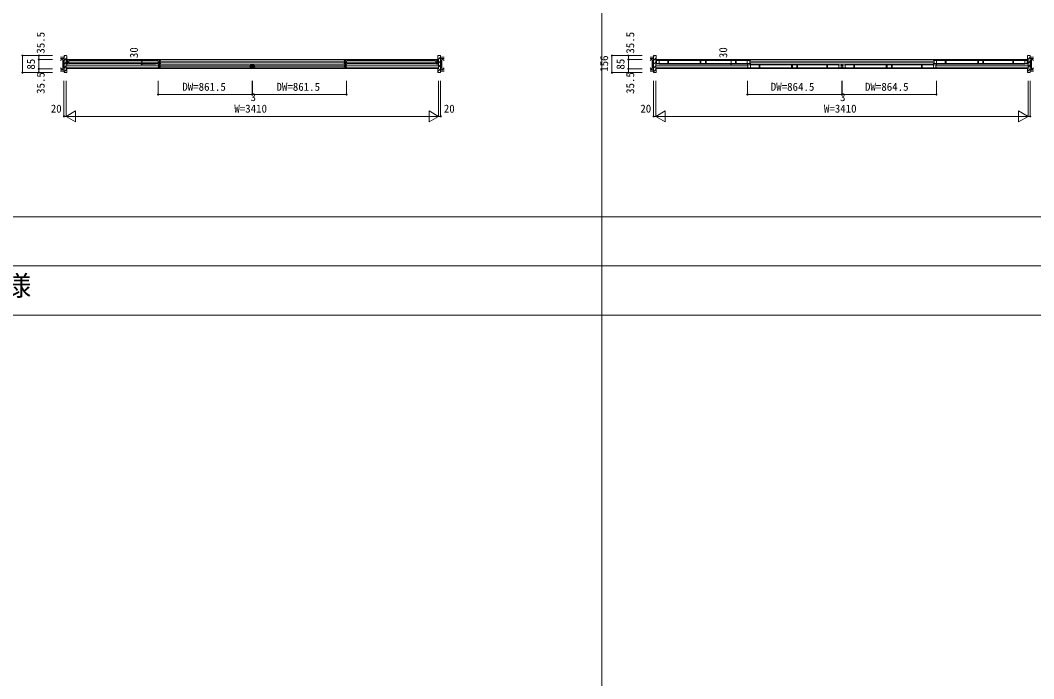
# Model space of a CAD drawing. Units: millimetres, scale not verified. Extents: x -21040 to 6475, y -14850 to 5150.
# Drawn here: x -15551 to -6269, y -6080 to -51 of the extents above; entities that cross this region are included whole.
import ezdxf
from ezdxf.enums import TextEntityAlignment as Align

# ---------------------------------------------------------------- set-up
doc = ezdxf.new("R2010")
doc.units = ezdxf.units.MM
doc.header["$LTSCALE"] = 50
doc.layers.add('0-0_0', color=7, linetype='Continuous')
for name, color, linetype, lineweight in [('0-1_YKK_F1', 7, 'Continuous', 9), ('0-2_YKK_N1', 2, 'Continuous', 9), ('0-3_YKK_Z1', 7, 'Continuous', 9), ('0-5_YKK_B1', 4, 'Continuous', 9), ('0-7_YKK_B2', 5, 'Continuous', 9)]:
    doc.layers.add(name, color=color, linetype=linetype, lineweight=lineweight)
doc.styles.add('ＭＳ ゴシック', font='')
doc.styles.get('ＭＳ ゴシック').set_extended_font_data('MS Gothic')

msp = doc.modelspace()

# ---------------------------------------------------------------- linework, layer by layer
at = {"layer": '0-1_YKK_F1'}
for p, q in [((-10225, -14850), (-10225, 4650)), ((-21025, -1850), (5975, -1850)), ((-21025, -2300), (5975, -2300)), ((-21025, -2750), (5975, -2750))]:
    msp.add_line(p, q, dxfattribs=at)
at = {"layer": '0-2_YKK_N1'}
for p, q in [((-15256.81, -374.5), (-15531.81, -374.5)), ((-15381.81, -410), (-15381.81, -495)), ((-14313.25, -418.5), (-14438.25, -418.5)), ((-9856.81, -374.5), (-10131.81, -374.5)), ((-9981.81, -410), (-9981.81, -495)), ((-8916.25, -418.5), (-9041.25, -418.5)), ((-15256.81, -495), (-15381.81, -495)), ((-15381.81, -530.5), (-15381.81, -495)), ((-9856.81, -495), (-9981.81, -495)), ((-9981.81, -530.5), (-9981.81, -495)), ((-15151, -605.5), (-15151, -930.5)), ((-15131, -605.5), (-15131, -930.5)), ((-14289, -605.5), (-14289, -730.5)), ((-13427.5, -605.5), (-13427.5, -730.5)), ((-13424.5, -605.5), (-13424.5, -730.5)), ((-12563, -605.5), (-12563, -730.5)), ((-11701, -605.5), (-11701, -930.5)), ((-9751, -605.5), (-9751, -930.5)), ((-9731, -605.5), (-9731, -930.5)), ((-8892, -605.5), (-8892, -730.5)), ((-8027.5, -605.5), (-8027.5, -730.5)), ((-8024.5, -605.5), (-8024.5, -730.5)), ((-7160, -605.5), (-7160, -730.5)), ((-6301, -605.5), (-6301, -930.5)), ((-13427.5, -730.5), (-14289, -730.5)), ((-13427.5, -730.5), (-13424.5, -730.5)), ((-13424.5, -730.5), (-12563, -730.5)), ((-8027.5, -730.5), (-8892, -730.5)), ((-8027.5, -730.5), (-8024.5, -730.5)), ((-8024.5, -730.5), (-7160, -730.5)), ((-15044.4, -880.5), (-15044.4, -980.5)), ((-11807.6, -880.5), (-11807.6, -980.5)), ((-9644.4, -880.5), (-9644.4, -980.5)), ((-6407.6, -880.5), (-6407.6, -980.5)), ((-15131, -930.5), (-15151, -930.5)), ((-15131, -930.5), (-11721, -930.5)), ((-11721, -930.5), (-11807.6, -980.5)), ((-11721, -930.5), (-11701, -930.5)), ((-9731, -930.5), (-9751, -930.5)), ((-9731, -930.5), (-6321, -930.5)), ((-6321, -930.5), (-6407.6, -980.5)), ((-6321, -930.5), (-6301, -930.5))]:
    msp.add_line(p, q, dxfattribs=at)
for points in [[(-15256.81, -530.5), (-15531.81, -530.5), (-15531.81, -374.5)], [(-15256.81, -410), (-15381.81, -410), (-15381.81, -374.5)], [(-14313.25, -448.5), (-14438.25, -448.5), (-14438.25, -418.5)], [(-9856.81, -530.5), (-10131.81, -530.5), (-10131.81, -374.5)], [(-9856.81, -410), (-9981.81, -410), (-9981.81, -374.5)], [(-8916.25, -448.5), (-9041.25, -448.5), (-9041.25, -418.5)], [(-11721, -605.5), (-11721, -930.5), (-11807.6, -880.5)], [(-6321, -605.5), (-6321, -930.5), (-6407.6, -880.5)], [(-15044.4, -880.5), (-15131, -930.5), (-15044.4, -980.5)], [(-9644.4, -880.5), (-9731, -930.5), (-9644.4, -980.5)]]:
    msp.add_lwpolyline(points, dxfattribs=at)
for centre in [(-15531.81, -374.5), (-15381.81, -374.5), (-10131.81, -374.5), (-9981.81, -374.5), (-15381.81, -410), (-14438.25, -418.5), (-14438.25, -448.5), (-9981.81, -410), (-9041.25, -418.5), (-9041.25, -448.5), (-15531.81, -530.5), (-15381.81, -495), (-15381.81, -530.5), (-10131.81, -530.5), (-9981.81, -495), (-9981.81, -530.5), (-14289, -730.5), (-13427.5, -730.5), (-13424.5, -730.5), (-12563, -730.5), (-8892, -730.5), (-8027.5, -730.5), (-8024.5, -730.5), (-7160, -730.5), (-15151, -930.5), (-11701, -930.5), (-9751, -930.5), (-6301, -930.5)]:
    msp.add_circle(centre, 5, dxfattribs=at)
at = {"layer": '0-3_YKK_Z1'}
for p, q in [((-15150.5, -387.5), (-15181.81, -387.5)), ((-15163, -400), (-15181.81, -418.81)), ((-15150.5, -400), (-15181.81, -400)), ((-15150.5, -400), (-15181.81, -400)), ((-11701.5, -387.5), (-11670.19, -387.5)), ((-11701.5, -400), (-11670.19, -400)), ((-11701.5, -400), (-11670.19, -400)), ((-11689, -400), (-11670.19, -418.81)), ((-9750.5, -387.5), (-9781.81, -387.5)), ((-9763, -400), (-9781.81, -418.81)), ((-9750.5, -400), (-9781.81, -400)), ((-9750.5, -400), (-9781.81, -400)), ((-6301.5, -387.5), (-6270.18, -387.5)), ((-6301.5, -400), (-6270.18, -400)), ((-6301.5, -400), (-6270.18, -400)), ((-6289, -400), (-6270.18, -418.81)), ((-15181.81, -486.19), (-15163, -505)), ((-15181.81, -505), (-15150.5, -505)), ((-15181.81, -505), (-15150.5, -505)), ((-15181.81, -517.5), (-15150.5, -517.5)), ((-11670.19, -505), (-11701.5, -505)), ((-11670.19, -505), (-11701.5, -505)), ((-11670.19, -517.5), (-11701.5, -517.5)), ((-11670.19, -486.19), (-11689, -505)), ((-9781.81, -486.19), (-9763, -505)), ((-9781.81, -505), (-9750.5, -505)), ((-9781.81, -505), (-9750.5, -505)), ((-9781.81, -517.5), (-9750.5, -517.5)), ((-6270.18, -505), (-6301.5, -505)), ((-6270.18, -505), (-6301.5, -505)), ((-6270.18, -517.5), (-6301.5, -517.5)), ((-6270.18, -486.19), (-6289, -505))]:
    msp.add_line(p, q, dxfattribs=at)
for points in [[(-15163, -505), (-15163, -400), (-15150.5, -505)], [(-11689, -505), (-11689, -400), (-11701.5, -505)], [(-9763, -505), (-9763, -400), (-9750.5, -505)], [(-6289, -505), (-6289, -400), (-6301.5, -505)]]:
    msp.add_lwpolyline(points, dxfattribs=at)
at = {"layer": '0-5_YKK_B1'}
for p, q in [((-15130, -411), (-11722, -411)), ((-15130, -462.97), (-14289.45, -462.97)), ((-15129, -418.5), (-15114, -418.5)), ((-15129, -428.5), (-15129, -418.5)), ((-15129, -427.25), (-15126.6, -427.25)), ((-15129, -448.5), (-15129, -438.5)), ((-15126.6, -439.75), (-15129, -439.75)), ((-15114, -448.5), (-15129, -448.5)), ((-15126.6, -427.25), (-15126.6, -439.75)), ((-15119.5, -418.5), (-15119.5, -448.5)), ((-15116, -433.5), (-14280.25, -433.5)), ((-15114, -418.5), (-15114, -421.5)), ((-15114, -421.5), (-15107, -426.3)), ((-15107, -440.7), (-15114, -445.5)), ((-15114, -445.5), (-15114, -448.5)), ((-15107, -426.3), (-15107, -428)), ((-15107, -439), (-15107, -440.7)), ((-15104, -420), (-14292.25, -420)), ((-15104, -447), (-14292.25, -447)), ((-14289.25, -456.5), (-14274.25, -456.5)), ((-14289.25, -466.5), (-14289.25, -456.5)), ((-14267.25, -418.5), (-14282.25, -418.5)), ((-14282.25, -448.5), (-14267.25, -448.5)), ((-14279.75, -456.5), (-14279.75, -486.5)), ((-14276.75, -418.5), (-14276.75, -448.5)), ((-14274.25, -456.5), (-14274.25, -459.5)), ((-14274.25, -459.5), (-14267.25, -464.3)), ((-14267.25, -427.25), (-14269.65, -427.25)), ((-14269.65, -427.25), (-14269.65, -439.75)), ((-14269.65, -439.75), (-14267.25, -439.75)), ((-14267.25, -428.5), (-14267.25, -418.5)), ((-14267.25, -448.5), (-14267.25, -438.5)), ((-14267.05, -425), (-12584.95, -425)), ((-12584.95, -442), (-14267.05, -442)), ((-14264.25, -458), (-13452.5, -458)), ((-13427.5, -456.5), (-13442.5, -456.5)), ((-13437, -456.5), (-13437, -486.5)), ((-13427.5, -466.5), (-13427.5, -456.5)), ((-13424.5, -456.5), (-13409.5, -456.5)), ((-13424.5, -466.5), (-13424.5, -456.5)), ((-13415, -456.5), (-13415, -486.5)), ((-13409.5, -456.5), (-13409.5, -459.5)), ((-13409.5, -459.5), (-13402.5, -464.3)), ((-13399.5, -458), (-12587.75, -458)), ((-12584.75, -418.5), (-12569.75, -418.5)), ((-12584.75, -428.5), (-12584.75, -418.5)), ((-12584.75, -427.25), (-12582.35, -427.25)), ((-12584.75, -448.5), (-12584.75, -438.5)), ((-12582.35, -439.75), (-12584.75, -439.75)), ((-12569.75, -448.5), (-12584.75, -448.5)), ((-12582.35, -427.25), (-12582.35, -439.75)), ((-12562.75, -456.5), (-12577.75, -456.5)), ((-12575.25, -418.5), (-12575.25, -448.5)), ((-12572.25, -456.5), (-12572.25, -486.5)), ((-12571.75, -433.5), (-11736, -433.5)), ((-12569.75, -418.5), (-12569.75, -421.5)), ((-12569.75, -421.5), (-12562.75, -426.3)), ((-12562.75, -440.7), (-12569.75, -445.5)), ((-12569.75, -445.5), (-12569.75, -448.5)), ((-12562.75, -426.3), (-12562.75, -428)), ((-12562.75, -439), (-12562.75, -440.7)), ((-12562.75, -466.5), (-12562.75, -456.5)), ((-12562.55, -462.97), (-11722, -462.97)), ((-12559.75, -420), (-11748, -420)), ((-12559.75, -447), (-11748, -447)), ((-11723, -418.5), (-11738, -418.5)), ((-11738, -448.5), (-11723, -448.5)), ((-11732.5, -418.5), (-11732.5, -448.5)), ((-11723, -427.25), (-11725.4, -427.25)), ((-11725.4, -427.25), (-11725.4, -439.75)), ((-11725.4, -439.75), (-11723, -439.75)), ((-11723, -428.5), (-11723, -418.5)), ((-11723, -448.5), (-11723, -438.5)), ((-9730, -411), (-6322, -411)), ((-8892.2, -463), (-9730, -463)), ((-9729, -425.5), (-9723.3, -425.5)), ((-9729, -448.5), (-9729, -438.5)), ((-9729, -441.5), (-9723.3, -441.5)), ((-9725, -448.5), (-9729, -448.5)), ((-9701, -420.1), (-9727.3, -420.1)), ((-9727.3, -446.9), (-9701, -446.9)), ((-8867.5, -419.65), (-9726, -419.65)), ((-9726, -447.35), (-8867.5, -447.35)), ((-9723.3, -420.1), (-9723.3, -446.9)), ((-9701, -446.9), (-9701, -420.1)), ((-8892.5, -418.5), (-9700.63, -418.5)), ((-9700.63, -448.5), (-8892.5, -448.5)), ((-9620.9, -446.9), (-9620.9, -420.1)), ((-9620.9, -420.1), (-9614, -420.1)), ((-9614, -446.9), (-9620.9, -446.9)), ((-9614, -420.1), (-9614, -446.9)), ((-9323.7, -446.9), (-9323.7, -420.1)), ((-9323.7, -420.1), (-9316.8, -420.1)), ((-9316.8, -446.9), (-9323.7, -446.9)), ((-9316.8, -420.1), (-9316.8, -446.9)), ((-9276.7, -446.9), (-9276.7, -420.1)), ((-9276.7, -420.1), (-9269.8, -420.1)), ((-9269.8, -446.9), (-9276.7, -446.9)), ((-9269.8, -420.1), (-9269.8, -446.9)), ((-9001.24, -446.9), (-9001.24, -420.1)), ((-9001.24, -420.1), (-8994.34, -420.1)), ((-8994.34, -446.9), (-9001.24, -446.9)), ((-8994.34, -420.1), (-8994.34, -446.9)), ((-8892.5, -446.9), (-8892.5, -420.1)), ((-8892.5, -420.1), (-8866.2, -420.1)), ((-8866.2, -446.9), (-8892.5, -446.9)), ((-8892, -463.5), (-8886.3, -463.5)), ((-8864, -458.1), (-8890.3, -458.1)), ((-8030.5, -457.65), (-8889, -457.65)), ((-8886.3, -458.1), (-8886.3, -484.9)), ((-8870.2, -420.1), (-8870.2, -446.9)), ((-8864.5, -425.5), (-8870.2, -425.5)), ((-8864.5, -441.5), (-8870.2, -441.5)), ((-8868.5, -448.5), (-8864.5, -448.5)), ((-8864.5, -448.5), (-8864.5, -438.5)), ((-8864.3, -425), (-7187.7, -425)), ((-7187.7, -442), (-8864.3, -442)), ((-8864, -484.9), (-8864, -458.1)), ((-8055.5, -456.5), (-8863.63, -456.5)), ((-8783.9, -484.9), (-8783.9, -458.1)), ((-8783.9, -458.1), (-8777, -458.1)), ((-8777, -458.1), (-8777, -484.9)), ((-8486.7, -484.9), (-8486.7, -458.1)), ((-8486.7, -458.1), (-8479.8, -458.1)), ((-8479.8, -458.1), (-8479.8, -484.9)), ((-8439.7, -484.9), (-8439.7, -458.1)), ((-8439.7, -458.1), (-8432.8, -458.1)), ((-8432.8, -458.1), (-8432.8, -484.9)), ((-8164.24, -484.9), (-8164.24, -458.1)), ((-8164.24, -458.1), (-8157.34, -458.1)), ((-8157.34, -458.1), (-8157.34, -484.9)), ((-8055.5, -484.9), (-8055.5, -458.1)), ((-8055.5, -458.1), (-8029.2, -458.1)), ((-8033.2, -458.1), (-8033.2, -484.9)), ((-8027.5, -463.5), (-8033.2, -463.5)), ((-8024.5, -463.5), (-8018.8, -463.5)), ((-7996.5, -458.1), (-8022.8, -458.1)), ((-7163, -457.65), (-8021.5, -457.65)), ((-8018.8, -458.1), (-8018.8, -484.9)), ((-7996.5, -484.9), (-7996.5, -458.1)), ((-7188, -456.5), (-7996.13, -456.5)), ((-7916.4, -484.9), (-7916.4, -458.1)), ((-7916.4, -458.1), (-7909.5, -458.1)), ((-7909.5, -458.1), (-7909.5, -484.9)), ((-7619.2, -484.9), (-7619.2, -458.1)), ((-7619.2, -458.1), (-7612.3, -458.1)), ((-7612.3, -458.1), (-7612.3, -484.9)), ((-7572.2, -484.9), (-7572.2, -458.1)), ((-7572.2, -458.1), (-7565.3, -458.1)), ((-7565.3, -458.1), (-7565.3, -484.9)), ((-7296.74, -484.9), (-7296.74, -458.1)), ((-7296.74, -458.1), (-7289.84, -458.1)), ((-7289.84, -458.1), (-7289.84, -484.9)), ((-7188, -484.9), (-7188, -458.1)), ((-7188, -458.1), (-7161.7, -458.1)), ((-7187.5, -425.5), (-7181.8, -425.5)), ((-7187.5, -448.5), (-7187.5, -438.5)), ((-7187.5, -441.5), (-7181.8, -441.5)), ((-7183.5, -448.5), (-7187.5, -448.5)), ((-7159.5, -420.1), (-7185.8, -420.1)), ((-7185.8, -446.9), (-7159.5, -446.9)), ((-6326, -419.65), (-7184.5, -419.65)), ((-7184.5, -447.35), (-6326, -447.35)), ((-7181.8, -420.1), (-7181.8, -446.9)), ((-7165.7, -458.1), (-7165.7, -484.9)), ((-7160, -463.5), (-7165.7, -463.5)), ((-7159.8, -463), (-6322, -463)), ((-7159.5, -446.9), (-7159.5, -420.1)), ((-6351, -418.5), (-7159.13, -418.5)), ((-7159.13, -448.5), (-6351, -448.5)), ((-7079.4, -446.9), (-7079.4, -420.1)), ((-7079.4, -420.1), (-7072.5, -420.1)), ((-7072.5, -446.9), (-7079.4, -446.9)), ((-7072.5, -420.1), (-7072.5, -446.9)), ((-6782.2, -446.9), (-6782.2, -420.1)), ((-6782.2, -420.1), (-6775.3, -420.1)), ((-6775.3, -446.9), (-6782.2, -446.9)), ((-6775.3, -420.1), (-6775.3, -446.9)), ((-6735.2, -446.9), (-6735.2, -420.1)), ((-6735.2, -420.1), (-6728.3, -420.1)), ((-6728.3, -446.9), (-6735.2, -446.9)), ((-6728.3, -420.1), (-6728.3, -446.9)), ((-6459.74, -446.9), (-6459.74, -420.1)), ((-6459.74, -420.1), (-6452.84, -420.1)), ((-6452.84, -446.9), (-6459.74, -446.9)), ((-6452.84, -420.1), (-6452.84, -446.9)), ((-6351, -446.9), (-6351, -420.1)), ((-6351, -420.1), (-6324.7, -420.1)), ((-6324.7, -446.9), (-6351, -446.9)), ((-6328.7, -420.1), (-6328.7, -446.9)), ((-6323, -425.5), (-6328.7, -425.5)), ((-6323, -441.5), (-6328.7, -441.5)), ((-6327, -448.5), (-6323, -448.5)), ((-6323, -448.5), (-6323, -438.5)), ((-15130, -479.97), (-14289.45, -479.97)), ((-15130, -494), (-11722, -494)), ((-14289.25, -465.25), (-14286.85, -465.25)), ((-14289.25, -486.5), (-14289.25, -476.5)), ((-14286.85, -477.75), (-14289.25, -477.75)), ((-14274.25, -486.5), (-14289.25, -486.5)), ((-14286.85, -465.25), (-14286.85, -477.75)), ((-14276.25, -471.5), (-13440.5, -471.5)), ((-14267.25, -478.7), (-14274.25, -483.5)), ((-14274.25, -483.5), (-14274.25, -486.5)), ((-14267.25, -464.3), (-14267.25, -466)), ((-14267.25, -477), (-14267.25, -478.7)), ((-14264.25, -485), (-13452.5, -485)), ((-13442.5, -486.5), (-13427.5, -486.5)), ((-13427.5, -465.25), (-13429.9, -465.25)), ((-13429.9, -465.25), (-13429.9, -477.75)), ((-13429.9, -477.75), (-13427.5, -477.75)), ((-13427.5, -486.5), (-13427.5, -476.5)), ((-13424.5, -465.25), (-13422.1, -465.25)), ((-13424.5, -486.5), (-13424.5, -476.5)), ((-13422.1, -477.75), (-13424.5, -477.75)), ((-13409.5, -486.5), (-13424.5, -486.5)), ((-13422.1, -465.25), (-13422.1, -477.75)), ((-13411.5, -471.5), (-12575.75, -471.5)), ((-13402.5, -478.7), (-13409.5, -483.5)), ((-13409.5, -483.5), (-13409.5, -486.5)), ((-13402.5, -464.3), (-13402.5, -466)), ((-13402.5, -477), (-13402.5, -478.7)), ((-13399.5, -485), (-12587.75, -485)), ((-12577.75, -486.5), (-12562.75, -486.5)), ((-12562.75, -465.25), (-12565.15, -465.25)), ((-12565.15, -465.25), (-12565.15, -477.75)), ((-12565.15, -477.75), (-12562.75, -477.75)), ((-12562.75, -486.5), (-12562.75, -476.5)), ((-11722, -479.97), (-12562.55, -479.97)), ((-9730, -480), (-8892.2, -480)), ((-9730, -494), (-6322, -494)), ((-8892, -486.5), (-8892, -476.5)), ((-8892, -479.5), (-8886.3, -479.5)), ((-8888, -486.5), (-8892, -486.5)), ((-8890.3, -484.9), (-8864, -484.9)), ((-8889, -485.35), (-8030.5, -485.35)), ((-8863.63, -486.5), (-8055.5, -486.5)), ((-8777, -484.9), (-8783.9, -484.9)), ((-8479.8, -484.9), (-8486.7, -484.9)), ((-8432.8, -484.9), (-8439.7, -484.9)), ((-8157.34, -484.9), (-8164.24, -484.9)), ((-8029.2, -484.9), (-8055.5, -484.9)), ((-8027.5, -479.5), (-8033.2, -479.5)), ((-8031.5, -486.5), (-8027.5, -486.5)), ((-8027.5, -486.5), (-8027.5, -476.5)), ((-8024.5, -486.5), (-8024.5, -476.5)), ((-8024.5, -479.5), (-8018.8, -479.5)), ((-8020.5, -486.5), (-8024.5, -486.5)), ((-8022.8, -484.9), (-7996.5, -484.9)), ((-8021.5, -485.35), (-7163, -485.35)), ((-7996.13, -486.5), (-7188, -486.5)), ((-7909.5, -484.9), (-7916.4, -484.9)), ((-7612.3, -484.9), (-7619.2, -484.9)), ((-7565.3, -484.9), (-7572.2, -484.9)), ((-7289.84, -484.9), (-7296.74, -484.9)), ((-7161.7, -484.9), (-7188, -484.9)), ((-7160, -479.5), (-7165.7, -479.5)), ((-7164, -486.5), (-7160, -486.5)), ((-7160, -486.5), (-7160, -476.5)), ((-6322, -480), (-7159.8, -480))]:
    msp.add_line(p, q, dxfattribs=at)
for points in [[(-14282.25, -418.5), (-14282.25, -421.5), (-14289.25, -426.3), (-14289.25, -428)], [(-14289.25, -439), (-14289.25, -440.7), (-14282.25, -445.5), (-14282.25, -448.5)], [(-13442.5, -456.5), (-13442.5, -459.5), (-13449.5, -464.3), (-13449.5, -466)], [(-12577.75, -456.5), (-12577.75, -459.5), (-12584.75, -464.3), (-12584.75, -466)], [(-11738, -418.5), (-11738, -421.5), (-11745, -426.3), (-11745, -428)], [(-11745, -439), (-11745, -440.7), (-11738, -445.5), (-11738, -448.5)], [(-9729, -428.5), (-9729, -418.5), (-9725, -418.5)], [(-8892, -466.5), (-8892, -456.5), (-8888, -456.5)], [(-8864.5, -428.5), (-8864.5, -418.5), (-8868.5, -418.5)], [(-8027.5, -466.5), (-8027.5, -456.5), (-8031.5, -456.5)], [(-8024.5, -466.5), (-8024.5, -456.5), (-8020.5, -456.5)], [(-7187.5, -428.5), (-7187.5, -418.5), (-7183.5, -418.5)], [(-7160, -466.5), (-7160, -456.5), (-7164, -456.5)], [(-6323, -428.5), (-6323, -418.5), (-6327, -418.5)], [(-13449.5, -477), (-13449.5, -478.7), (-13442.5, -483.5), (-13442.5, -486.5)], [(-12584.75, -477), (-12584.75, -478.7), (-12577.75, -483.5), (-12577.75, -486.5)]]:
    msp.add_lwpolyline(points, dxfattribs=at)
at = {"layer": '0-7_YKK_B2'}
for p, q in [((-15150.5, -374.5), (-15150.5, -530.5)), ((-15128.5, -374.5), (-15150.5, -374.5)), ((-15150.5, -382.53), (-15142.47, -374.5)), ((-15150.5, -417.88), (-15126.5, -393.88)), ((-15150.5, -453.24), (-15131, -433.73)), ((-15131, -494), (-15131, -411)), ((-15130, -410), (-15127, -410)), ((-15127, -410), (-15126.5, -409.5)), ((-15126.5, -409.5), (-15126.5, -376.5)), ((-11725.5, -377.57), (-11722.43, -374.5)), ((-11725.5, -409.5), (-11725.5, -376.5)), ((-11725, -410), (-11725.5, -409.5)), ((-11722, -410), (-11725, -410)), ((-11723.5, -374.5), (-11701.5, -374.5)), ((-11722.57, -410), (-11701.5, -388.93)), ((-11721, -494), (-11721, -411)), ((-11721, -443.78), (-11701.5, -424.28)), ((-11721, -479.14), (-11701.5, -459.64)), ((-11701.5, -374.5), (-11701.5, -530.5)), ((-9750.5, -374.5), (-9750.5, -530.5)), ((-9728.5, -374.5), (-9750.5, -374.5)), ((-9750.5, -382.53), (-9742.47, -374.5)), ((-9750.5, -417.88), (-9726.5, -393.88)), ((-9750.5, -453.24), (-9731, -433.73)), ((-9731, -494), (-9731, -411)), ((-9730, -410), (-9727, -410)), ((-9727, -410), (-9726.5, -409.5)), ((-9726.5, -409.5), (-9726.5, -376.5)), ((-6325.5, -377.57), (-6322.43, -374.5)), ((-6325.5, -409.5), (-6325.5, -376.5)), ((-6325, -410), (-6325.5, -409.5)), ((-6322, -410), (-6325, -410)), ((-6323.5, -374.5), (-6301.5, -374.5)), ((-6322.57, -410), (-6301.5, -388.93)), ((-6321, -494), (-6321, -411)), ((-6321, -443.78), (-6301.5, -424.28)), ((-6321, -479.14), (-6301.5, -459.64)), ((-6301.5, -374.5), (-6301.5, -530.5)), ((-15150.5, -488.59), (-15131, -469.09)), ((-15150.5, -523.95), (-15126.5, -499.95)), ((-15150.5, -530.5), (-15128.5, -530.5)), ((-15127, -495), (-15130, -495)), ((-15126.5, -495.5), (-15127, -495)), ((-15126.5, -528.5), (-15126.5, -495.5)), ((-11725.5, -518.99), (-11701.5, -494.99)), ((-11725.5, -495.5), (-11725, -495)), ((-11725.5, -528.5), (-11725.5, -495.5)), ((-11725, -495), (-11722, -495)), ((-11701.5, -530.5), (-11723.5, -530.5)), ((-11701.65, -530.5), (-11701.5, -530.35)), ((-9750.5, -488.59), (-9731, -469.09)), ((-9750.5, -523.95), (-9726.5, -499.95)), ((-9750.5, -530.5), (-9728.5, -530.5)), ((-9727, -495), (-9730, -495)), ((-9726.5, -495.5), (-9727, -495)), ((-9726.5, -528.5), (-9726.5, -495.5)), ((-6325.5, -518.99), (-6301.5, -494.99)), ((-6325.5, -495.5), (-6325, -495)), ((-6325.5, -528.5), (-6325.5, -495.5)), ((-6325, -495), (-6322, -495)), ((-6301.5, -530.5), (-6323.5, -530.5)), ((-6301.65, -530.5), (-6301.5, -530.35))]:
    msp.add_line(p, q, dxfattribs=at)
for centre, radius, start, end in [((-15130, -411), 1, 90, 180), ((-15128.5, -376.5), 2, 0, 90), ((-11723.5, -376.5), 2, 90, 180), ((-11722, -411), 1, 0, 90), ((-9730, -411), 1, 90, 180), ((-9728.5, -376.5), 2, 0, 90), ((-6323.5, -376.5), 2, 90, 180), ((-6322, -411), 1, 0, 90), ((-15130, -494), 1, 180, 270), ((-15128.5, -528.5), 2, 270, 0), ((-11723.5, -528.5), 2, 180, 270), ((-11722, -494), 1, 270, 0), ((-9730, -494), 1, 180, 270), ((-9728.5, -528.5), 2, 270, 0), ((-6323.5, -528.5), 2, 180, 270), ((-6322, -494), 1, 270, 0)]:
    msp.add_arc(centre, radius, start, end, dxfattribs=at)

# ---------------------------------------------------------------- texts
at = {"layer": '0-0_0', "color": 3, "style": 'ＭＳ ゴシック', "width": 1.1}
msp.add_text('たて枠なし仕様', height=183.3, dxfattribs=at).set_placement((-17374.95, -2627.42), align=Align.BOTTOM_LEFT)
at = {"layer": '0-2_YKK_N1', "color": 4, "style": 'ＭＳ ゴシック'}
for s, p in [('35.5', (-15306.36, -356.76)), ('35.5', (-9906.36, -356.76)), ('30', (-14451.76, -397.62)), ('30', (-9054.76, -397.62)), ('85', (-15395.32, -502.91)), ('156', (-10145.32, -522.91)), ('85', (-9995.32, -502.91)), ('35.5', (-15306.36, -725.19)), ('35.5', (-9906.36, -725.19))]:
    msp.add_text(s, height=73.31, rotation=90, dxfattribs=at).set_placement(p, align=Align.BOTTOM_LEFT)
for s, p in [('DW=861.5', (-14067.37, -718.5)), ('DW=861.5', (-13204.63, -718.5)), ('DW=864.5', (-8677.37, -718.5)), ('DW=864.5', (-7814.63, -718.5)), ('3', (-13442.5, -812.95)), ('3', (-8042.5, -812.95)), ('20', (-15272.15, -918.5)), ('W=3410', (-13590.88, -918.5)), ('20', (-11672, -918.5)), ('20', (-9872.15, -918.5)), ('W=3410', (-8190.88, -918.5))]:
    msp.add_text(s, height=73.31, dxfattribs=at).set_placement(p, align=Align.BOTTOM_LEFT)

doc.saveas('drawing.dxf')
